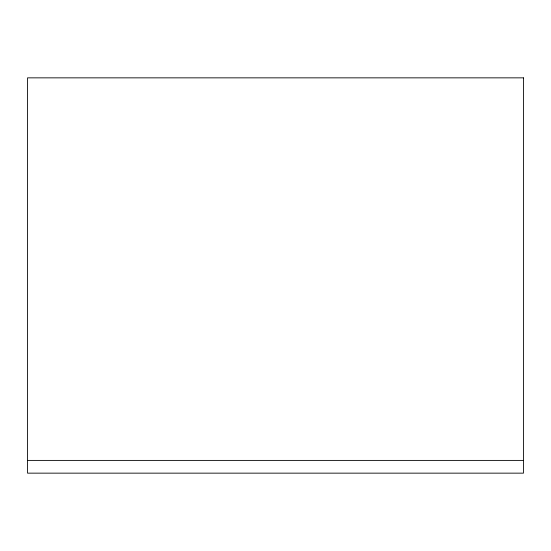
<?xml version="1.0" encoding="UTF-8"?>
<svg xmlns="http://www.w3.org/2000/svg" width="551" height="551" viewBox="0 0 551 551"><rect width="100%" height="100%" fill="white"/><g stroke="black" fill="none" stroke-linecap="round" stroke-linejoin="round"><path stroke-width="0.83" d="M27.55 460.402L523.45 460.402M523.45 77.849L27.55 77.849L27.55 473.151L523.45 473.151L523.45 77.849"/></g></svg>
